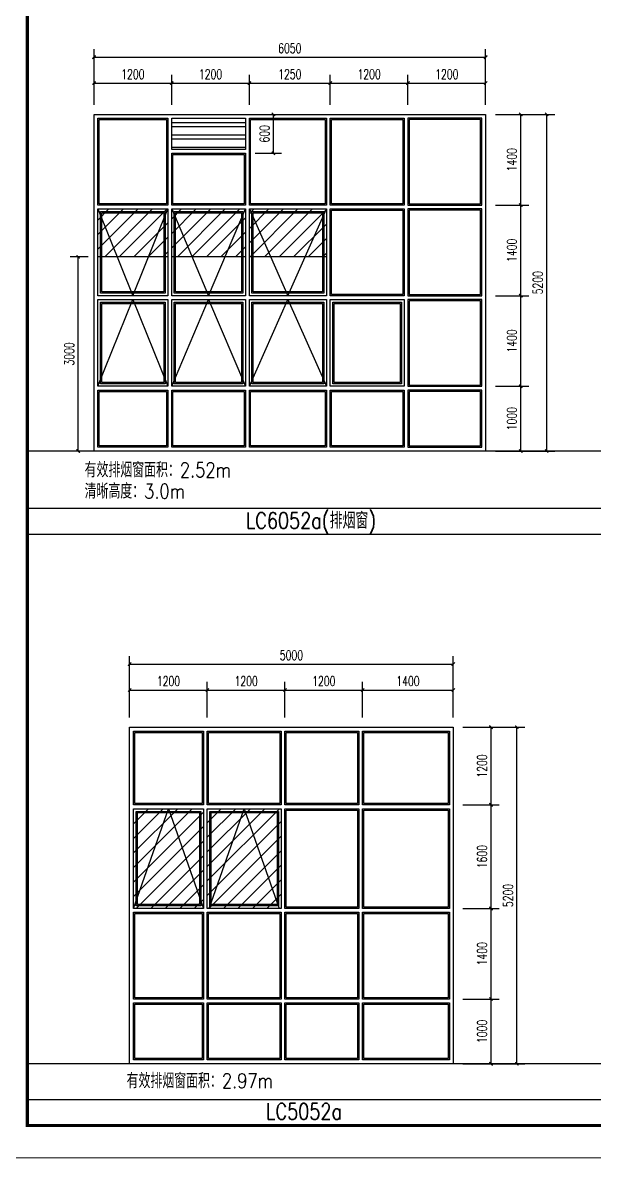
# Model space of a CAD drawing. Extents: x 1738711 to 2346805, y 1189731 to 2516152.
# Drawn here: x 1983111 to 1991942, y 1283464 to 1301004 of the extents above; entities that cross this region are included whole.
import ezdxf
from ezdxf.enums import TextEntityAlignment as Align

# ---------------------------------------------------------------- set-up
doc = ezdxf.new("R2010")
doc.units = 0
doc.header["$LTSCALE"] = 1000
doc.header["$MEASUREMENT"] = 0
doc.linetypes.add('复件 140224通州运河二期售楼部条件图_t3$0$X-ME SHAFT SH$0$X-B2$0$WATER_LINE', pattern=[0])
for name, color, linetype in [('DOTE', 1, 'Continuous'), ('PUB_DIM', 3, 'Continuous'), ('PUB_TEXT', 7, 'Continuous'), ('TK', 4, 'Continuous'), ('WINDOW', 144, 'Continuous'), ('看线', 8, 'Continuous')]:
    doc.layers.add(name, color=color, linetype=linetype)
doc.styles.add('_TCH_DIM_T3', font='SIMPLEX', dxfattribs={"width": 0.705882, "bigfont": 'GBCBIG'})
doc.styles.add('HZ', font='rs', dxfattribs={"bigfont": 'hztxt'})
doc.styles.add('宋体', font='SIMSUN.TTF', dxfattribs={"width": 0.75})
doc.dimstyles.new('_TCH_ARCH&&50', dxfattribs={"dimtxt": 148.75, "dimasz": 50, "dimexe": 125, "dimexo": 150, "dimgap": 63.125, "dimtad": 1, "dimdec": 0, "dimzin": 0, "dimdsep": 46, "dimtxsty": '_TCH_DIM_T3', "dimblk": 'ARCHTICK', "dimcen": 0.09, "dimclrt": 7, "dimazin": 2, "dimtfac": 1, "dimtdec": 0, "dimtix": 1, "dimtmove": 2, "dimatfit": 3, "dimfxl": 50, "dimtolj": 1, "dimtzin": 0, "dimarcsym": 0})
pattern_1 = [(45, (0, 0), (-112.253202, 112.253202), [])]

# ---------------------------------------------------------------- blocks, each defined once
blk = doc.blocks.new('jrtsjhraetgherhrg')
at = {"layer": '看线'}
h = blk.add_hatch(dxfattribs=at)
h.set_pattern_fill('ANSI32', color=256, scale=40, angle=135, style=0)
h.set_pattern_definition([(180, (0, 0), (-1e-14, -190.5), []), (180, (-63.5, 63.5), (-1e-14, -190.5), [])])
h.paths.add_polyline_path([(1973065, 1281912), (1973065, 1281432), (1971925, 1281432), (1971925, 1281912)])
at = {"layer": 'WINDOW', "color": 4, "linetype": '复件 140224通州运河二期售楼部条件图_t3$0$X-ME SHAFT SH$0$X-B2$0$WATER_LINE'}
blk.add_lwpolyline([(1970725, 1281972), (1976775, 1281972), (1976775, 1276772), (1970725, 1276772)], close=True, dxfattribs=at)
at = {"layer": 'WINDOW', "linetype": '复件 140224通州运河二期售楼部条件图_t3$0$X-ME SHAFT SH$0$X-B2$0$WATER_LINE'}
for points in [[(1971865, 1281912), (1971865, 1280572), (1970785, 1280572), (1970785, 1281912), (1971865, 1281912)], [(1973065, 1281912), (1973065, 1281432), (1971925, 1281432), (1971925, 1281912), (1973065, 1281912)], [(1974315, 1281912), (1974315, 1280572), (1973125, 1280572), (1973125, 1281912), (1974315, 1281912)], [(1974375, 1281912), (1975515, 1281912), (1975515, 1280572), (1974375, 1280572), (1974375, 1281912)], [(1975575, 1281912), (1975575, 1280572), (1976715, 1280572), (1976715, 1281912), (1975575, 1281912)], [(1973065, 1281372), (1973065, 1280572), (1971925, 1280572), (1971925, 1281372), (1973065, 1281372)], [(1970785, 1279172), (1970785, 1280512), (1971865, 1280512), (1971865, 1279172), (1970785, 1279172)], [(1971925, 1279172), (1971925, 1280512), (1973065, 1280512), (1973065, 1279172), (1971925, 1279172)], [(1973125, 1279172), (1973125, 1280512), (1974315, 1280512), (1974315, 1279172), (1973125, 1279172)], [(1975515, 1280512), (1975515, 1279172), (1974375, 1279172), (1974375, 1280512), (1975515, 1280512)], [(1976715, 1279172), (1976715, 1280512), (1975575, 1280512), (1975575, 1279172), (1976715, 1279172)], [(1970785, 1277772), (1970785, 1279112), (1971865, 1279112), (1971865, 1277772), (1970785, 1277772)], [(1971925, 1277772), (1971925, 1279112), (1973065, 1279112), (1973065, 1277772), (1971925, 1277772)], [(1973125, 1277772), (1973125, 1279112), (1974315, 1279112), (1974315, 1277772), (1973125, 1277772)], [(1975515, 1279112), (1975515, 1277772), (1974375, 1277772), (1974375, 1279112), (1975515, 1279112)], [(1976715, 1277772), (1976715, 1279112), (1975575, 1279112), (1975575, 1277772), (1976715, 1277772)], [(1971865, 1276832), (1970785, 1276832), (1970785, 1277712), (1971865, 1277712), (1971865, 1276832)], [(1973065, 1276832), (1971925, 1276832), (1971925, 1277712), (1973065, 1277712), (1973065, 1276832)], [(1974315, 1276832), (1973125, 1276832), (1973125, 1277712), (1974315, 1277712), (1974315, 1276832)], [(1975515, 1277712), (1975515, 1276832), (1974375, 1276832), (1974375, 1277712), (1975515, 1277712)], [(1975575, 1276832), (1976715, 1276832), (1976715, 1277712), (1975575, 1277712), (1975575, 1276832)]]:
    blk.add_lwpolyline(points, dxfattribs=at)
for points in [[(1971845, 1281892), (1971845, 1280592), (1970805, 1280592), (1970805, 1281892)], [(1974295, 1281892), (1974295, 1280592), (1973145, 1280592), (1973145, 1281892)], [(1974395, 1281892), (1975495, 1281892), (1975495, 1280592), (1974395, 1280592)], [(1975595, 1281892), (1975595, 1280592), (1976695, 1280592), (1976695, 1281892)], [(1973045, 1281352), (1973045, 1280592), (1971945, 1280592), (1971945, 1281352)], [(1970825, 1279212), (1970825, 1280472), (1971825, 1280472), (1971825, 1279212)], [(1970845, 1279232), (1970845, 1280452), (1971805, 1280452), (1971805, 1279232)], [(1971965, 1279212), (1971965, 1280472), (1973025, 1280472), (1973025, 1279212)], [(1971985, 1279232), (1971985, 1280452), (1973005, 1280452), (1973005, 1279232)], [(1973165, 1279212), (1973165, 1280472), (1974275, 1280472), (1974275, 1279212)], [(1973185, 1279232), (1973185, 1280452), (1974255, 1280452), (1974255, 1279232)], [(1975495, 1280492), (1975495, 1279192), (1974395, 1279192), (1974395, 1280492)], [(1976695, 1279192), (1976695, 1280492), (1975595, 1280492), (1975595, 1279192)], [(1970825, 1277812), (1970825, 1279072), (1971825, 1279072), (1971825, 1277812)], [(1970845, 1277832), (1970845, 1279052), (1971805, 1279052), (1971805, 1277832)], [(1971965, 1277812), (1971965, 1279072), (1973025, 1279072), (1973025, 1277812)], [(1971985, 1277832), (1971985, 1279052), (1973005, 1279052), (1973005, 1277832)], [(1973165, 1277812), (1973165, 1279072), (1974275, 1279072), (1974275, 1277812)], [(1973185, 1277832), (1973185, 1279052), (1974255, 1279052), (1974255, 1277832)], [(1975475, 1279072), (1975475, 1277812), (1974415, 1277812), (1974415, 1279072)], [(1975455, 1279052), (1975455, 1277832), (1974435, 1277832), (1974435, 1279052)], [(1976695, 1277792), (1976695, 1279092), (1975595, 1279092), (1975595, 1277792)], [(1971845, 1276852), (1970805, 1276852), (1970805, 1277692), (1971845, 1277692)], [(1973045, 1276852), (1971945, 1276852), (1971945, 1277692), (1973045, 1277692)], [(1974295, 1276852), (1973145, 1276852), (1973145, 1277692), (1974295, 1277692)], [(1975495, 1277692), (1975495, 1276852), (1974395, 1276852), (1974395, 1277692)], [(1975595, 1276852), (1976695, 1276852), (1976695, 1277692), (1975595, 1277692)]]:
    blk.add_lwpolyline(points, close=True, dxfattribs=at)
at = {"layer": '看线'}
for points in [[(1970785, 1280512), (1971325, 1279172), (1971865, 1280512)], [(1971925, 1280512), (1972495, 1279172), (1973065, 1280512)], [(1973125, 1280512), (1973720, 1279172), (1974315, 1280512)], [(1970785, 1277772), (1971325, 1279112), (1971865, 1277772)], [(1971925, 1277772), (1972495, 1279112), (1973065, 1277772)], [(1973125, 1277772), (1973720, 1279112), (1974315, 1277772)]]:
    blk.add_lwpolyline(points, dxfattribs=at)
blk = doc.blocks.new('jtrhjertahreh')
at = {"layer": 'WINDOW', "color": 4, "linetype": '复件 140224通州运河二期售楼部条件图_t3$0$X-ME SHAFT SH$0$X-B2$0$WATER_LINE'}
blk.add_lwpolyline([(1984763, 1282455), (1989763, 1282455), (1989763, 1277255), (1984763, 1277255)], close=True, dxfattribs=at)
at = {"layer": 'WINDOW', "linetype": '复件 140224通州运河二期售楼部条件图_t3$0$X-ME SHAFT SH$0$X-B2$0$WATER_LINE'}
for points in [[(1985903, 1282395), (1985903, 1281255), (1984823, 1281255), (1984823, 1282395), (1985903, 1282395)], [(1987103, 1282395), (1987103, 1281255), (1985963, 1281255), (1985963, 1282395), (1987103, 1282395)], [(1988303, 1282395), (1988303, 1281255), (1987163, 1281255), (1987163, 1282395), (1988303, 1282395)], [(1988363, 1282395), (1989703, 1282395), (1989703, 1281255), (1988363, 1281255), (1988363, 1282395)], [(1984823, 1279655), (1984823, 1281195), (1985903, 1281195), (1985903, 1279655), (1984823, 1279655)], [(1985963, 1279655), (1985963, 1281195), (1987103, 1281195), (1987103, 1279655), (1985963, 1279655)], [(1987163, 1279655), (1987163, 1281195), (1988303, 1281195), (1988303, 1279655), (1987163, 1279655)], [(1989703, 1281195), (1989703, 1279655), (1988363, 1279655), (1988363, 1281195), (1989703, 1281195)], [(1984823, 1278255), (1984823, 1279595), (1985903, 1279595), (1985903, 1278255), (1984823, 1278255)], [(1985963, 1278255), (1985963, 1279595), (1987103, 1279595), (1987103, 1278255), (1985963, 1278255)], [(1987163, 1278255), (1987163, 1279595), (1988303, 1279595), (1988303, 1278255), (1987163, 1278255)], [(1989703, 1279595), (1989703, 1278255), (1988363, 1278255), (1988363, 1279595), (1989703, 1279595)], [(1985903, 1277315), (1984823, 1277315), (1984823, 1278195), (1985903, 1278195), (1985903, 1277315)], [(1987103, 1277315), (1985963, 1277315), (1985963, 1278195), (1987103, 1278195), (1987103, 1277315)], [(1988303, 1277315), (1987163, 1277315), (1987163, 1278195), (1988303, 1278195), (1988303, 1277315)], [(1989703, 1278195), (1989703, 1277315), (1988363, 1277315), (1988363, 1278195), (1989703, 1278195)]]:
    blk.add_lwpolyline(points, dxfattribs=at)
for points in [[(1985883, 1282375), (1985883, 1281275), (1984843, 1281275), (1984843, 1282375)], [(1987083, 1282375), (1987083, 1281275), (1985983, 1281275), (1985983, 1282375)], [(1988283, 1282375), (1988283, 1281275), (1987183, 1281275), (1987183, 1282375)], [(1988383, 1282375), (1989683, 1282375), (1989683, 1281275), (1988383, 1281275)], [(1984863, 1279695), (1984863, 1281155), (1985863, 1281155), (1985863, 1279695)], [(1986003, 1279695), (1986003, 1281155), (1987063, 1281155), (1987063, 1279695)], [(1987183, 1279675), (1987183, 1281175), (1988283, 1281175), (1988283, 1279675)], [(1989683, 1281175), (1989683, 1279675), (1988383, 1279675), (1988383, 1281175)], [(1984883, 1279715), (1984883, 1281135), (1985843, 1281135), (1985843, 1279715)], [(1986023, 1279715), (1986023, 1281135), (1987043, 1281135), (1987043, 1279715)], [(1984843, 1278275), (1984843, 1279575), (1985883, 1279575), (1985883, 1278275)], [(1985983, 1278275), (1985983, 1279575), (1987083, 1279575), (1987083, 1278275)], [(1987183, 1278275), (1987183, 1279575), (1988283, 1279575), (1988283, 1278275)], [(1989683, 1279575), (1989683, 1278275), (1988383, 1278275), (1988383, 1279575)], [(1985883, 1277335), (1984843, 1277335), (1984843, 1278175), (1985883, 1278175)], [(1987083, 1277335), (1985983, 1277335), (1985983, 1278175), (1987083, 1278175)], [(1988283, 1277335), (1987183, 1277335), (1987183, 1278175), (1988283, 1278175)], [(1989683, 1278175), (1989683, 1277335), (1988383, 1277335), (1988383, 1278175)]]:
    blk.add_lwpolyline(points, close=True, dxfattribs=at)
at = {"layer": '看线'}
for points in [[(1984823, 1279655), (1985363, 1281195), (1985903, 1279655)], [(1985993, 1279655), (1986533, 1281195), (1987073, 1279655)]]:
    blk.add_lwpolyline(points, dxfattribs=at)
blk = doc.blocks.new('hjashrtahreahe')
at = {"layer": 'TK', "color": 7, "const_width": 25}
blk.add_lwpolyline([(0, 59400), (84100, 59400), (84100, 0), (0, 0)], close=True, dxfattribs=at)
at = {"layer": 'TK', "color": 3, "const_width": 100}
blk.add_lwpolyline([(2500, 1000), (2500, 58400), (83100, 58400), (83100, 1000)], close=True, dxfattribs=at)
at = {"layer": 'TK', "style": '宋体', "width": 0.75}
for tag, height, p in [('项目负责人', 350, (6003, 57089)), ('专业负责人', 350, (6003, 56224)), ('设计人', 350, (6003, 55419)), ('版号1', 250, (77304, 22193)), ('时间1', 250, (82405, 22193)), ('版号2', 250, (77304, 21593)), ('时间2', 250, (82405, 21593)), ('版号3', 250, (77304, 20993)), ('时间3', 250, (82405, 20993)), ('建筑会签', 0.0001, (78978, 2403)), ('电气会签', 0.0001, (82128, 2403)), ('结构会签', 0.0001, (78978, 1803)), ('暖通会签', 0.0001, (82128, 1803)), ('给排水会签', 0.0001, (78978, 1250)), ('智能化会签', 0.0001, (82128, 1250))]:
    blk.add_attdef(tag, text='', height=height, dxfattribs=at).set_placement(p, align=Align.CENTER)
for tag, p in [('合作设计单位', (80816, 48986)), ('版号说明1', (79854, 22318)), ('版号说明2', (79854, 21718)), ('版号说明3', (79854, 21118)), ('浙江绿储科技有限公司', (80545, 16036)), ('百兆瓦级集中式熔盐储能关键', (80545, 14953)), ('设备研发及制造基地项目', (80545, 14603)), ('1#研发楼', (80545, 13636)), ('图名', (80545, 12436)), ('工程编号', (78978, 11461)), ('子项编号', (82128, 11461)), ('建筑', (78978, 10711)), ('图号', (82128, 10711)), ('施工图', (78978, 9961)), ('2023.03', (82128, 9961)), ('审定', (79353, 8461)), ('审核', (79353, 7711)), ('工程负责', (79353, 6961)), ('专业负责', (79353, 6211)), ('设计', (79353, 5461)), ('制图', (79353, 4711)), ('校对', (79353, 3961))]:
    blk.add_attdef(tag, text='', height=250, dxfattribs=at).set_placement(p, align=Align.MIDDLE_CENTER)
blk = doc.blocks.new('_ArchTick')
at = {"color": 0, "linetype": 'ByBlock', "const_width": 0.4}
blk.add_lwpolyline([(-0.5, -0.5), (0.5, 0.5)], dxfattribs=at)
blk = doc.blocks.new('*D240')
at = {"layer": 'Defpoints', "color": 0, "transparency": 16777216}
for p in [(1983968, 1297388), (1984273, 1297388), (1984273, 1294388)]:
    blk.add_point(p, dxfattribs=at)
at = {"layer": 'PUB_DIM', "color": 0, "lineweight": -2, "transparency": 16777216}
for p, q in [((1984123, 1297388), (1983843, 1297388)), ((1983968, 1294388), (1983968, 1297388)), ((1984123, 1294388), (1983843, 1294388))]:
    blk.add_line(p, q, dxfattribs=at)
at = {"layer": 'PUB_DIM', "color": 0, "lineweight": -2, "transparency": 16777216, "xscale": 50, "yscale": 50, "zscale": 50}
for p, rotation in [((1983968, 1297388), 90), ((1983968, 1294388), 270)]:
    blk.add_blockref('_ArchTick', p, dxfattribs=dict(at, rotation=rotation))
at = {"layer": 'PUB_DIM', "color": 7, "transparency": 16777216, "insert": (1983830, 1295888), "char_height": 148.8, "attachment_point": 5, "rotation": 90, "style": '_TCH_DIM_T3'}
blk.add_mtext('\\A1;3000', dxfattribs=at)
blk = doc.blocks.new('*D577')
at = {"layer": 'Defpoints', "color": 0, "transparency": 16777216}
for p in [(1986553, 1299588), (1986984, 1299588), (1986553, 1298988)]:
    blk.add_point(p, dxfattribs=at)
at = {"layer": 'PUB_DIM', "color": 0, "lineweight": -2, "transparency": 16777216}
for p, q in [((1986703, 1299588), (1987109, 1299588)), ((1986984, 1298988), (1986984, 1299588)), ((1986703, 1298988), (1987109, 1298988))]:
    blk.add_line(p, q, dxfattribs=at)
at = {"layer": 'PUB_DIM', "color": 0, "lineweight": -2, "transparency": 16777216, "xscale": 50, "yscale": 50, "zscale": 50}
for p, rotation in [((1986984, 1299588), 90), ((1986984, 1298988), 270)]:
    blk.add_blockref('_ArchTick', p, dxfattribs=dict(at, rotation=rotation))
at = {"layer": 'PUB_DIM', "color": 7, "transparency": 16777216, "insert": (1986847, 1299288), "char_height": 148.8, "attachment_point": 5, "rotation": 90, "style": '_TCH_DIM_T3'}
blk.add_mtext('\\A1;600', dxfattribs=at)
blk = doc.blocks.new('*D680')
at = {"layer": 'Defpoints', "color": 0, "transparency": 16777216}
for p in [(1989763, 1291097), (1984763, 1290523), (1989763, 1290523)]:
    blk.add_point(p, dxfattribs=at)
at = {"layer": 'PUB_DIM', "color": 0, "lineweight": -2, "transparency": 16777216}
for p, q in [((1984763, 1290673), (1984763, 1291222)), ((1989763, 1290673), (1989763, 1291222)), ((1984763, 1291097), (1989763, 1291097))]:
    blk.add_line(p, q, dxfattribs=at)
at = {"layer": 'PUB_DIM', "color": 0, "lineweight": -2, "transparency": 16777216, "xscale": 50, "yscale": 50, "zscale": 50, "rotation": 180}
blk.add_blockref('_ArchTick', (1984763, 1291097), dxfattribs=at)
at = {"layer": 'PUB_DIM', "color": 0, "lineweight": -2, "transparency": 16777216, "xscale": 50, "yscale": 50, "zscale": 50}
blk.add_blockref('_ArchTick', (1989763, 1291097), dxfattribs=at)
at = {"layer": 'PUB_DIM', "color": 7, "transparency": 16777216, "insert": (1987263, 1291234), "char_height": 148.8, "attachment_point": 5, "style": '_TCH_DIM_T3'}
blk.add_mtext('\\A1;5000', dxfattribs=at)
blk = doc.blocks.new('*D681')
at = {"layer": 'Defpoints', "color": 0, "transparency": 16777216}
for p in [(1985963, 1290697), (1984763, 1290123), (1985963, 1290123)]:
    blk.add_point(p, dxfattribs=at)
at = {"layer": 'PUB_DIM', "color": 0, "lineweight": -2, "transparency": 16777216}
for p, q in [((1984763, 1290273), (1984763, 1290822)), ((1985963, 1290273), (1985963, 1290822)), ((1984763, 1290697), (1985963, 1290697))]:
    blk.add_line(p, q, dxfattribs=at)
at = {"layer": 'PUB_DIM', "color": 0, "lineweight": -2, "transparency": 16777216, "xscale": 50, "yscale": 50, "zscale": 50, "rotation": 180}
blk.add_blockref('_ArchTick', (1984763, 1290697), dxfattribs=at)
at = {"layer": 'PUB_DIM', "color": 0, "lineweight": -2, "transparency": 16777216, "xscale": 50, "yscale": 50, "zscale": 50}
blk.add_blockref('_ArchTick', (1985963, 1290697), dxfattribs=at)
at = {"layer": 'PUB_DIM', "color": 7, "transparency": 16777216, "insert": (1985363, 1290834), "char_height": 148.8, "attachment_point": 5, "style": '_TCH_DIM_T3'}
blk.add_mtext('\\A1;1200', dxfattribs=at)
blk = doc.blocks.new('*D682')
at = {"layer": 'Defpoints', "color": 0, "transparency": 16777216}
for p in [(1987163, 1290697), (1985963, 1290123), (1987163, 1290123)]:
    blk.add_point(p, dxfattribs=at)
at = {"layer": 'PUB_DIM', "color": 0, "lineweight": -2, "transparency": 16777216}
for p, q in [((1985963, 1290273), (1985963, 1290822)), ((1987163, 1290273), (1987163, 1290822)), ((1985963, 1290697), (1987163, 1290697))]:
    blk.add_line(p, q, dxfattribs=at)
at = {"layer": 'PUB_DIM', "color": 0, "lineweight": -2, "transparency": 16777216, "xscale": 50, "yscale": 50, "zscale": 50, "rotation": 180}
blk.add_blockref('_ArchTick', (1985963, 1290697), dxfattribs=at)
at = {"layer": 'PUB_DIM', "color": 0, "lineweight": -2, "transparency": 16777216, "xscale": 50, "yscale": 50, "zscale": 50}
blk.add_blockref('_ArchTick', (1987163, 1290697), dxfattribs=at)
at = {"layer": 'PUB_DIM', "color": 7, "transparency": 16777216, "insert": (1986563, 1290834), "char_height": 148.8, "attachment_point": 5, "style": '_TCH_DIM_T3'}
blk.add_mtext('\\A1;1200', dxfattribs=at)
blk = doc.blocks.new('*D683')
at = {"layer": 'Defpoints', "color": 0, "transparency": 16777216}
for p in [(1988363, 1290697), (1987163, 1290123), (1988363, 1290123)]:
    blk.add_point(p, dxfattribs=at)
at = {"layer": 'PUB_DIM', "color": 0, "lineweight": -2, "transparency": 16777216}
for p, q in [((1987163, 1290273), (1987163, 1290822)), ((1988363, 1290273), (1988363, 1290822)), ((1987163, 1290697), (1988363, 1290697))]:
    blk.add_line(p, q, dxfattribs=at)
at = {"layer": 'PUB_DIM', "color": 0, "lineweight": -2, "transparency": 16777216, "xscale": 50, "yscale": 50, "zscale": 50, "rotation": 180}
blk.add_blockref('_ArchTick', (1987163, 1290697), dxfattribs=at)
at = {"layer": 'PUB_DIM', "color": 0, "lineweight": -2, "transparency": 16777216, "xscale": 50, "yscale": 50, "zscale": 50}
blk.add_blockref('_ArchTick', (1988363, 1290697), dxfattribs=at)
at = {"layer": 'PUB_DIM', "color": 7, "transparency": 16777216, "insert": (1987763, 1290834), "char_height": 148.8, "attachment_point": 5, "style": '_TCH_DIM_T3'}
blk.add_mtext('\\A1;1200', dxfattribs=at)
blk = doc.blocks.new('*D684')
at = {"layer": 'Defpoints', "color": 0, "transparency": 16777216}
for p in [(1989763, 1290697), (1988363, 1290123), (1989763, 1290123)]:
    blk.add_point(p, dxfattribs=at)
at = {"layer": 'PUB_DIM', "color": 0, "lineweight": -2, "transparency": 16777216}
for p, q in [((1988363, 1290273), (1988363, 1290822)), ((1989763, 1290273), (1989763, 1290822)), ((1988363, 1290697), (1989763, 1290697))]:
    blk.add_line(p, q, dxfattribs=at)
at = {"layer": 'PUB_DIM', "color": 0, "lineweight": -2, "transparency": 16777216, "xscale": 50, "yscale": 50, "zscale": 50, "rotation": 180}
blk.add_blockref('_ArchTick', (1988363, 1290697), dxfattribs=at)
at = {"layer": 'PUB_DIM', "color": 0, "lineweight": -2, "transparency": 16777216, "xscale": 50, "yscale": 50, "zscale": 50}
blk.add_blockref('_ArchTick', (1989763, 1290697), dxfattribs=at)
at = {"layer": 'PUB_DIM', "color": 7, "transparency": 16777216, "insert": (1989063, 1290834), "char_height": 148.8, "attachment_point": 5, "style": '_TCH_DIM_T3'}
blk.add_mtext('\\A1;1400', dxfattribs=at)
blk = doc.blocks.new('*D685')
at = {"layer": 'Defpoints', "color": 0, "transparency": 16777216}
for p in [(1990163, 1290123), (1990746, 1290123), (1990163, 1284923)]:
    blk.add_point(p, dxfattribs=at)
at = {"layer": 'PUB_DIM', "color": 0, "lineweight": -2, "transparency": 16777216}
for p, q in [((1990313, 1290123), (1990871, 1290123)), ((1990746, 1284923), (1990746, 1290123)), ((1990313, 1284923), (1990871, 1284923))]:
    blk.add_line(p, q, dxfattribs=at)
at = {"layer": 'PUB_DIM', "color": 0, "lineweight": -2, "transparency": 16777216, "xscale": 50, "yscale": 50, "zscale": 50}
for p, rotation in [((1990746, 1290123), 90), ((1990746, 1284923), 270)]:
    blk.add_blockref('_ArchTick', p, dxfattribs=dict(at, rotation=rotation))
at = {"layer": 'PUB_DIM', "color": 7, "transparency": 16777216, "insert": (1990609, 1287523), "char_height": 148.8, "attachment_point": 5, "rotation": 90, "style": '_TCH_DIM_T3'}
blk.add_mtext('\\A1;5200', dxfattribs=at)
blk = doc.blocks.new('*D686')
at = {"layer": 'Defpoints', "color": 0, "transparency": 16777216}
for p in [(1989763, 1285923), (1990346, 1285923), (1989763, 1284923)]:
    blk.add_point(p, dxfattribs=at)
at = {"layer": 'PUB_DIM', "color": 0, "lineweight": -2, "transparency": 16777216}
for p, q in [((1989913, 1285923), (1990471, 1285923)), ((1990346, 1284923), (1990346, 1285923)), ((1989913, 1284923), (1990471, 1284923))]:
    blk.add_line(p, q, dxfattribs=at)
at = {"layer": 'PUB_DIM', "color": 0, "lineweight": -2, "transparency": 16777216, "xscale": 50, "yscale": 50, "zscale": 50}
for p, rotation in [((1990346, 1285923), 90), ((1990346, 1284923), 270)]:
    blk.add_blockref('_ArchTick', p, dxfattribs=dict(at, rotation=rotation))
at = {"layer": 'PUB_DIM', "color": 7, "transparency": 16777216, "insert": (1990209, 1285423), "char_height": 148.8, "attachment_point": 5, "rotation": 90, "style": '_TCH_DIM_T3'}
blk.add_mtext('\\A1;1000', dxfattribs=at)
blk = doc.blocks.new('*D687')
at = {"layer": 'Defpoints', "color": 0, "transparency": 16777216}
for p in [(1989763, 1287323), (1990346, 1287323), (1989763, 1285923)]:
    blk.add_point(p, dxfattribs=at)
at = {"layer": 'PUB_DIM', "color": 0, "lineweight": -2, "transparency": 16777216}
for p, q in [((1989913, 1287323), (1990471, 1287323)), ((1990346, 1285923), (1990346, 1287323)), ((1989913, 1285923), (1990471, 1285923))]:
    blk.add_line(p, q, dxfattribs=at)
at = {"layer": 'PUB_DIM', "color": 0, "lineweight": -2, "transparency": 16777216, "xscale": 50, "yscale": 50, "zscale": 50}
for p, rotation in [((1990346, 1287323), 90), ((1990346, 1285923), 270)]:
    blk.add_blockref('_ArchTick', p, dxfattribs=dict(at, rotation=rotation))
at = {"layer": 'PUB_DIM', "color": 7, "transparency": 16777216, "insert": (1990209, 1286623), "char_height": 148.8, "attachment_point": 5, "rotation": 90, "style": '_TCH_DIM_T3'}
blk.add_mtext('\\A1;1400', dxfattribs=at)
blk = doc.blocks.new('*D688')
at = {"layer": 'Defpoints', "color": 0, "transparency": 16777216}
for p in [(1989763, 1288923), (1990346, 1288923), (1989763, 1287323)]:
    blk.add_point(p, dxfattribs=at)
at = {"layer": 'PUB_DIM', "color": 0, "lineweight": -2, "transparency": 16777216}
for p, q in [((1989913, 1288923), (1990471, 1288923)), ((1990346, 1287323), (1990346, 1288923)), ((1989913, 1287323), (1990471, 1287323))]:
    blk.add_line(p, q, dxfattribs=at)
at = {"layer": 'PUB_DIM', "color": 0, "lineweight": -2, "transparency": 16777216, "xscale": 50, "yscale": 50, "zscale": 50}
for p, rotation in [((1990346, 1288923), 90), ((1990346, 1287323), 270)]:
    blk.add_blockref('_ArchTick', p, dxfattribs=dict(at, rotation=rotation))
at = {"layer": 'PUB_DIM', "color": 7, "transparency": 16777216, "insert": (1990209, 1288123), "char_height": 148.8, "attachment_point": 5, "rotation": 90, "style": '_TCH_DIM_T3'}
blk.add_mtext('\\A1;1600', dxfattribs=at)
blk = doc.blocks.new('*D689')
at = {"layer": 'Defpoints', "color": 0, "transparency": 16777216}
for p in [(1989763, 1290123), (1990346, 1290123), (1989763, 1288923)]:
    blk.add_point(p, dxfattribs=at)
at = {"layer": 'PUB_DIM', "color": 0, "lineweight": -2, "transparency": 16777216}
for p, q in [((1989913, 1290123), (1990471, 1290123)), ((1990346, 1288923), (1990346, 1290123)), ((1989913, 1288923), (1990471, 1288923))]:
    blk.add_line(p, q, dxfattribs=at)
at = {"layer": 'PUB_DIM', "color": 0, "lineweight": -2, "transparency": 16777216, "xscale": 50, "yscale": 50, "zscale": 50}
for p, rotation in [((1990346, 1290123), 90), ((1990346, 1288923), 270)]:
    blk.add_blockref('_ArchTick', p, dxfattribs=dict(at, rotation=rotation))
at = {"layer": 'PUB_DIM', "color": 7, "transparency": 16777216, "insert": (1990209, 1289523), "char_height": 148.8, "attachment_point": 5, "rotation": 90, "style": '_TCH_DIM_T3'}
blk.add_mtext('\\A1;1200', dxfattribs=at)
blk = doc.blocks.new('*D931')
at = {"layer": 'Defpoints', "color": 0, "transparency": 16777216}
for p in [(1990263, 1300472), (1984213, 1299988), (1990263, 1299988)]:
    blk.add_point(p, dxfattribs=at)
at = {"layer": 'PUB_DIM', "color": 0, "lineweight": -2, "transparency": 16777216}
for p, q in [((1984213, 1300138), (1984213, 1300597)), ((1984213, 1300472), (1990263, 1300472)), ((1990263, 1300138), (1990263, 1300597))]:
    blk.add_line(p, q, dxfattribs=at)
at = {"layer": 'PUB_DIM', "color": 0, "lineweight": -2, "transparency": 16777216, "xscale": 50, "yscale": 50, "zscale": 50, "rotation": 180}
blk.add_blockref('_ArchTick', (1984213, 1300472), dxfattribs=at)
at = {"layer": 'PUB_DIM', "color": 0, "lineweight": -2, "transparency": 16777216, "xscale": 50, "yscale": 50, "zscale": 50}
blk.add_blockref('_ArchTick', (1990263, 1300472), dxfattribs=at)
at = {"layer": 'PUB_DIM', "color": 7, "transparency": 16777216, "insert": (1987238, 1300609), "char_height": 148.8, "attachment_point": 5, "style": '_TCH_DIM_T3'}
blk.add_mtext('\\A1;6050', dxfattribs=at)
blk = doc.blocks.new('*D932')
at = {"layer": 'Defpoints', "color": 0, "transparency": 16777216}
for p in [(1985413, 1300072), (1984213, 1299588), (1985413, 1299588)]:
    blk.add_point(p, dxfattribs=at)
at = {"layer": 'PUB_DIM', "color": 0, "lineweight": -2, "transparency": 16777216}
for p, q in [((1984213, 1299738), (1984213, 1300197)), ((1985413, 1299738), (1985413, 1300197)), ((1984213, 1300072), (1985413, 1300072))]:
    blk.add_line(p, q, dxfattribs=at)
at = {"layer": 'PUB_DIM', "color": 0, "lineweight": -2, "transparency": 16777216, "xscale": 50, "yscale": 50, "zscale": 50, "rotation": 180}
blk.add_blockref('_ArchTick', (1984213, 1300072), dxfattribs=at)
at = {"layer": 'PUB_DIM', "color": 0, "lineweight": -2, "transparency": 16777216, "xscale": 50, "yscale": 50, "zscale": 50}
blk.add_blockref('_ArchTick', (1985413, 1300072), dxfattribs=at)
at = {"layer": 'PUB_DIM', "color": 7, "transparency": 16777216, "insert": (1984813, 1300209), "char_height": 148.8, "attachment_point": 5, "style": '_TCH_DIM_T3'}
blk.add_mtext('\\A1;1200', dxfattribs=at)
blk = doc.blocks.new('*D933')
at = {"layer": 'Defpoints', "color": 0, "transparency": 16777216}
for p in [(1986613, 1300072), (1985413, 1299588), (1986613, 1299588)]:
    blk.add_point(p, dxfattribs=at)
at = {"layer": 'PUB_DIM', "color": 0, "lineweight": -2, "transparency": 16777216}
for p, q in [((1985413, 1299738), (1985413, 1300197)), ((1986613, 1299738), (1986613, 1300197)), ((1985413, 1300072), (1986613, 1300072))]:
    blk.add_line(p, q, dxfattribs=at)
at = {"layer": 'PUB_DIM', "color": 0, "lineweight": -2, "transparency": 16777216, "xscale": 50, "yscale": 50, "zscale": 50, "rotation": 180}
blk.add_blockref('_ArchTick', (1985413, 1300072), dxfattribs=at)
at = {"layer": 'PUB_DIM', "color": 0, "lineweight": -2, "transparency": 16777216, "xscale": 50, "yscale": 50, "zscale": 50}
blk.add_blockref('_ArchTick', (1986613, 1300072), dxfattribs=at)
at = {"layer": 'PUB_DIM', "color": 7, "transparency": 16777216, "insert": (1986013, 1300209), "char_height": 148.8, "attachment_point": 5, "style": '_TCH_DIM_T3'}
blk.add_mtext('\\A1;1200', dxfattribs=at)
blk = doc.blocks.new('*D934')
at = {"layer": 'Defpoints', "color": 0, "transparency": 16777216}
for p in [(1987863, 1300072), (1986613, 1299588), (1987863, 1299588)]:
    blk.add_point(p, dxfattribs=at)
at = {"layer": 'PUB_DIM', "color": 0, "lineweight": -2, "transparency": 16777216}
for p, q in [((1986613, 1299738), (1986613, 1300197)), ((1987863, 1299738), (1987863, 1300197)), ((1986613, 1300072), (1987863, 1300072))]:
    blk.add_line(p, q, dxfattribs=at)
at = {"layer": 'PUB_DIM', "color": 0, "lineweight": -2, "transparency": 16777216, "xscale": 50, "yscale": 50, "zscale": 50, "rotation": 180}
blk.add_blockref('_ArchTick', (1986613, 1300072), dxfattribs=at)
at = {"layer": 'PUB_DIM', "color": 0, "lineweight": -2, "transparency": 16777216, "xscale": 50, "yscale": 50, "zscale": 50}
blk.add_blockref('_ArchTick', (1987863, 1300072), dxfattribs=at)
at = {"layer": 'PUB_DIM', "color": 7, "transparency": 16777216, "insert": (1987238, 1300209), "char_height": 148.8, "attachment_point": 5, "style": '_TCH_DIM_T3'}
blk.add_mtext('\\A1;1250', dxfattribs=at)
blk = doc.blocks.new('*D935')
at = {"layer": 'Defpoints', "color": 0, "transparency": 16777216}
for p in [(1989063, 1300072), (1987863, 1299588), (1989063, 1299588)]:
    blk.add_point(p, dxfattribs=at)
at = {"layer": 'PUB_DIM', "color": 0, "lineweight": -2, "transparency": 16777216}
for p, q in [((1987863, 1299738), (1987863, 1300197)), ((1989063, 1299738), (1989063, 1300197)), ((1987863, 1300072), (1989063, 1300072))]:
    blk.add_line(p, q, dxfattribs=at)
at = {"layer": 'PUB_DIM', "color": 0, "lineweight": -2, "transparency": 16777216, "xscale": 50, "yscale": 50, "zscale": 50, "rotation": 180}
blk.add_blockref('_ArchTick', (1987863, 1300072), dxfattribs=at)
at = {"layer": 'PUB_DIM', "color": 0, "lineweight": -2, "transparency": 16777216, "xscale": 50, "yscale": 50, "zscale": 50}
blk.add_blockref('_ArchTick', (1989063, 1300072), dxfattribs=at)
at = {"layer": 'PUB_DIM', "color": 7, "transparency": 16777216, "insert": (1988463, 1300209), "char_height": 148.8, "attachment_point": 5, "style": '_TCH_DIM_T3'}
blk.add_mtext('\\A1;1200', dxfattribs=at)
blk = doc.blocks.new('*D936')
at = {"layer": 'Defpoints', "color": 0, "transparency": 16777216}
for p in [(1990263, 1300072), (1989063, 1299588), (1990263, 1299588)]:
    blk.add_point(p, dxfattribs=at)
at = {"layer": 'PUB_DIM', "color": 0, "lineweight": -2, "transparency": 16777216}
for p, q in [((1989063, 1299738), (1989063, 1300197)), ((1990263, 1299738), (1990263, 1300197)), ((1989063, 1300072), (1990263, 1300072))]:
    blk.add_line(p, q, dxfattribs=at)
at = {"layer": 'PUB_DIM', "color": 0, "lineweight": -2, "transparency": 16777216, "xscale": 50, "yscale": 50, "zscale": 50, "rotation": 180}
blk.add_blockref('_ArchTick', (1989063, 1300072), dxfattribs=at)
at = {"layer": 'PUB_DIM', "color": 0, "lineweight": -2, "transparency": 16777216, "xscale": 50, "yscale": 50, "zscale": 50}
blk.add_blockref('_ArchTick', (1990263, 1300072), dxfattribs=at)
at = {"layer": 'PUB_DIM', "color": 7, "transparency": 16777216, "insert": (1989663, 1300209), "char_height": 148.8, "attachment_point": 5, "style": '_TCH_DIM_T3'}
blk.add_mtext('\\A1;1200', dxfattribs=at)
blk = doc.blocks.new('*D937')
at = {"layer": 'Defpoints', "color": 0, "transparency": 16777216}
for p in [(1990663, 1299588), (1991206, 1299588), (1990663, 1294388)]:
    blk.add_point(p, dxfattribs=at)
at = {"layer": 'PUB_DIM', "color": 0, "lineweight": -2, "transparency": 16777216}
for p, q in [((1990813, 1299588), (1991331, 1299588)), ((1991206, 1294388), (1991206, 1299588)), ((1990813, 1294388), (1991331, 1294388))]:
    blk.add_line(p, q, dxfattribs=at)
at = {"layer": 'PUB_DIM', "color": 0, "lineweight": -2, "transparency": 16777216, "xscale": 50, "yscale": 50, "zscale": 50}
for p, rotation in [((1991206, 1299588), 90), ((1991206, 1294388), 270)]:
    blk.add_blockref('_ArchTick', p, dxfattribs=dict(at, rotation=rotation))
at = {"layer": 'PUB_DIM', "color": 7, "transparency": 16777216, "insert": (1991068, 1296988), "char_height": 148.8, "attachment_point": 5, "rotation": 90, "style": '_TCH_DIM_T3'}
blk.add_mtext('\\A1;5200', dxfattribs=at)
blk = doc.blocks.new('*D938')
at = {"layer": 'Defpoints', "color": 0, "transparency": 16777216}
for p in [(1990263, 1295388), (1990806, 1295388), (1990263, 1294388)]:
    blk.add_point(p, dxfattribs=at)
at = {"layer": 'PUB_DIM', "color": 0, "lineweight": -2, "transparency": 16777216}
for p, q in [((1990413, 1295388), (1990931, 1295388)), ((1990806, 1294388), (1990806, 1295388)), ((1990413, 1294388), (1990931, 1294388))]:
    blk.add_line(p, q, dxfattribs=at)
at = {"layer": 'PUB_DIM', "color": 0, "lineweight": -2, "transparency": 16777216, "xscale": 50, "yscale": 50, "zscale": 50}
for p, rotation in [((1990806, 1295388), 90), ((1990806, 1294388), 270)]:
    blk.add_blockref('_ArchTick', p, dxfattribs=dict(at, rotation=rotation))
at = {"layer": 'PUB_DIM', "color": 7, "transparency": 16777216, "insert": (1990668, 1294888), "char_height": 148.8, "attachment_point": 5, "rotation": 90, "style": '_TCH_DIM_T3'}
blk.add_mtext('\\A1;1000', dxfattribs=at)
blk = doc.blocks.new('*D939')
at = {"layer": 'Defpoints', "color": 0, "transparency": 16777216}
for p in [(1990263, 1296788), (1990806, 1296788), (1990263, 1295388)]:
    blk.add_point(p, dxfattribs=at)
at = {"layer": 'PUB_DIM', "color": 0, "lineweight": -2, "transparency": 16777216}
for p, q in [((1990413, 1296788), (1990931, 1296788)), ((1990806, 1295388), (1990806, 1296788)), ((1990413, 1295388), (1990931, 1295388))]:
    blk.add_line(p, q, dxfattribs=at)
at = {"layer": 'PUB_DIM', "color": 0, "lineweight": -2, "transparency": 16777216, "xscale": 50, "yscale": 50, "zscale": 50}
for p, rotation in [((1990806, 1296788), 90), ((1990806, 1295388), 270)]:
    blk.add_blockref('_ArchTick', p, dxfattribs=dict(at, rotation=rotation))
at = {"layer": 'PUB_DIM', "color": 7, "transparency": 16777216, "insert": (1990668, 1296088), "char_height": 148.8, "attachment_point": 5, "rotation": 90, "style": '_TCH_DIM_T3'}
blk.add_mtext('\\A1;1400', dxfattribs=at)
blk = doc.blocks.new('*D940')
at = {"layer": 'Defpoints', "color": 0, "transparency": 16777216}
for p in [(1990263, 1298188), (1990806, 1298188), (1990263, 1296788)]:
    blk.add_point(p, dxfattribs=at)
at = {"layer": 'PUB_DIM', "color": 0, "lineweight": -2, "transparency": 16777216}
for p, q in [((1990413, 1298188), (1990931, 1298188)), ((1990806, 1296788), (1990806, 1298188)), ((1990413, 1296788), (1990931, 1296788))]:
    blk.add_line(p, q, dxfattribs=at)
at = {"layer": 'PUB_DIM', "color": 0, "lineweight": -2, "transparency": 16777216, "xscale": 50, "yscale": 50, "zscale": 50}
for p, rotation in [((1990806, 1298188), 90), ((1990806, 1296788), 270)]:
    blk.add_blockref('_ArchTick', p, dxfattribs=dict(at, rotation=rotation))
at = {"layer": 'PUB_DIM', "color": 7, "transparency": 16777216, "insert": (1990668, 1297488), "char_height": 148.8, "attachment_point": 5, "rotation": 90, "style": '_TCH_DIM_T3'}
blk.add_mtext('\\A1;1400', dxfattribs=at)
blk = doc.blocks.new('*D941')
at = {"layer": 'Defpoints', "color": 0, "transparency": 16777216}
for p in [(1990263, 1299588), (1990806, 1299588), (1990263, 1298188)]:
    blk.add_point(p, dxfattribs=at)
at = {"layer": 'PUB_DIM', "color": 0, "lineweight": -2, "transparency": 16777216}
for p, q in [((1990413, 1299588), (1990931, 1299588)), ((1990806, 1298188), (1990806, 1299588)), ((1990413, 1298188), (1990931, 1298188))]:
    blk.add_line(p, q, dxfattribs=at)
at = {"layer": 'PUB_DIM', "color": 0, "lineweight": -2, "transparency": 16777216, "xscale": 50, "yscale": 50, "zscale": 50}
for p, rotation in [((1990806, 1299588), 90), ((1990806, 1298188), 270)]:
    blk.add_blockref('_ArchTick', p, dxfattribs=dict(at, rotation=rotation))
at = {"layer": 'PUB_DIM', "color": 7, "transparency": 16777216, "insert": (1990668, 1298888), "char_height": 148.8, "attachment_point": 5, "rotation": 90, "style": '_TCH_DIM_T3'}
blk.add_mtext('\\A1;1400', dxfattribs=at)

msp = doc.modelspace()

# ---------------------------------------------------------------- hatches: boundary and pattern name
at = {"layer": '看线'}
h = msp.add_hatch(dxfattribs=at)
h.set_pattern_fill('ANSI31', color=1, scale=100, style=0)
h.set_pattern_definition(pattern_1)
h.paths.add_polyline_path([(1984272.9, 1298128.1), (1985352.9, 1298128.1), (1985352.9, 1297388.1), (1984272.9, 1297388.1)])
h.paths.add_polyline_path([(1985412.9, 1298128.1), (1986552.9, 1298128.1), (1986552.9, 1297388.1), (1985412.9, 1297388.1)])
h.paths.add_polyline_path([(1986612.9, 1298128.1), (1987802.9, 1298128.1), (1987802.9, 1297388.1), (1986612.9, 1297388.1)])
h = msp.add_hatch(dxfattribs=at)
h.set_pattern_fill('ANSI31', color=1, scale=100, style=0)
h.set_pattern_definition(pattern_1)
h.paths.add_polyline_path([(1984823.1, 1288862.5), (1985903.1, 1288862.5), (1985903.1, 1287322.5), (1984823.1, 1287322.5)])
h.paths.add_polyline_path([(1985963.1, 1288862.5), (1987103.1, 1288862.5), (1987103.1, 1287322.5), (1985963.1, 1287322.5)])

# ---------------------------------------------------------------- linework, layer by layer
at = {"layer": 'DOTE'}
for p, q in [((2020233.1, 1294388.1), (1983183.1, 1294388.1)), ((2020233.1, 1284922.5), (1983183.1, 1284922.5))]:
    msp.add_line(p, q, dxfattribs=at)
at = {"layer": '看线', "ltscale": 3}
for p, q in [((1983183.1, 1293505.2), (2020233.1, 1293505.2)), ((1983183.1, 1293105.2), (2020233.1, 1293105.2)), ((1983183.1, 1284370.1), (2020233.1, 1284370.1))]:
    msp.add_line(p, q, dxfattribs=at)
at = {"layer": '看线', "color": 1}
for points in [[(1984272.9, 1298128.1), (1985352.9, 1298128.1), (1985352.9, 1297388.1), (1984272.9, 1297388.1)], [(1985412.9, 1298128.1), (1986552.9, 1298128.1), (1986552.9, 1297388.1), (1985412.9, 1297388.1)], [(1986612.9, 1298128.1), (1987802.9, 1298128.1), (1987802.9, 1297388.1), (1986612.9, 1297388.1)], [(1984823.1, 1288862.5), (1985903.1, 1288862.5), (1985903.1, 1287322.5), (1984823.1, 1287322.5)], [(1985963.1, 1288862.5), (1987103.1, 1288862.5), (1987103.1, 1287322.5), (1985963.1, 1287322.5)]]:
    msp.add_lwpolyline(points, close=True, dxfattribs=at)

# ---------------------------------------------------------------- block references
at = {"xscale": 0.5, "yscale": 0.5, "zscale": 0.5}
msp.add_blockref('hjashrtahreahe', (1981933.1, 1283470.1), dxfattribs=at)
for name, p in [('jrtsjhraetgherhrg', (13487.7, 17615.8)), ('jtrhjertahreh', (0, 7667.9))]:
    msp.add_blockref(name, p)

# ---------------------------------------------------------------- texts
at = {"layer": 'PUB_TEXT', "style": 'HZ', "width": 0.8}
for s, height, p in [('有效排烟窗面积：2.52m', 230, (1984066.9, 1293981.7)), ('清晰高度：3.0m', 230, (1984066.9, 1293652.8)), ('LC6052a(排烟窗)', 250, (1986558, 1293189.2)), ('有效排烟窗面积：2.97m', 230, (1984715.9, 1284545.8)), ('LC5052a', 250, (1986870.5, 1284063))]:
    msp.add_text(s, height=height, dxfattribs=at).set_placement(p)

# ---------------------------------------------------------------- dimensions: what is measured, and where the dimension line sits
at = {"layer": 'PUB_DIM'}
for p1, p2, distance, picture, middle in [((1984212.9, 1299988.1), (1990262.9, 1299988.1), 483.8, '*D931', (1987237.9, 1300609.5)), ((1984212.9, 1299588.1), (1985412.9, 1299588.1), 483.8, '*D932', (1984812.9, 1300209.5)), ((1985412.9, 1299588.1), (1986612.9, 1299588.1), 483.8, '*D933', (1986012.9, 1300209.5)), ((1986612.9, 1299588.1), (1987862.9, 1299588.1), 483.8, '*D934', (1987237.9, 1300209.5)), ((1987862.9, 1299588.1), (1989062.9, 1299588.1), 483.8, '*D935', (1988462.9, 1300209.5)), ((1989062.9, 1299588.1), (1990262.9, 1299588.1), 483.8, '*D936', (1989662.9, 1300209.5)), ((1986552.9, 1298988.1), (1986552.9, 1299588.1), -431.4, '*D577', (1986846.8, 1299288.1)), ((1990262.9, 1298188.1), (1990262.9, 1299588.1), -542.7, '*D941', (1990668.1, 1298888.1)), ((1990662.9, 1294388.1), (1990662.9, 1299588.1), -542.7, '*D937', (1991068.1, 1296988.1)), ((1990262.9, 1296788.1), (1990262.9, 1298188.1), -542.7, '*D940', (1990668.1, 1297488.1)), ((1984272.9, 1294388.1), (1984272.9, 1297388.1), 305.1, '*D240', (1983830.3, 1295888.1)), ((1990262.9, 1295388.1), (1990262.9, 1296788.1), -542.7, '*D939', (1990668.1, 1296088.1)), ((1990262.9, 1294388.1), (1990262.9, 1295388.1), -542.7, '*D938', (1990668.1, 1294888.1)), ((1984763.1, 1290522.5), (1989763.1, 1290522.5), 574, '*D680', (1987263.1, 1291234)), ((1984763.1, 1290122.5), (1985963.1, 1290122.5), 574, '*D681', (1985363.1, 1290834)), ((1985963.1, 1290122.5), (1987163.1, 1290122.5), 574, '*D682', (1986563.1, 1290834)), ((1987163.1, 1290122.5), (1988363.1, 1290122.5), 574, '*D683', (1987763.1, 1290834)), ((1988363.1, 1290122.5), (1989763.1, 1290122.5), 574, '*D684', (1989063.1, 1290834)), ((1989763.1, 1288922.5), (1989763.1, 1290122.5), -582.9, '*D689', (1990208.5, 1289522.5)), ((1990163.1, 1284922.5), (1990163.1, 1290122.5), -582.9, '*D685', (1990608.5, 1287522.5)), ((1989763.1, 1287322.5), (1989763.1, 1288922.5), -582.9, '*D688', (1990208.5, 1288122.5)), ((1989763.1, 1285922.5), (1989763.1, 1287322.5), -582.9, '*D687', (1990208.5, 1286622.5)), ((1989763.1, 1284922.5), (1989763.1, 1285922.5), -582.9, '*D686', (1990208.5, 1285422.5))]:
    dim = msp.add_aligned_dim(p1=p1, p2=p2, distance=distance, dimstyle='_TCH_ARCH&&50', dxfattribs=at)
    dim.commit()
    dim.dimension.update_dxf_attribs({"geometry": picture, "text_midpoint": middle})

doc.saveas('drawing.dxf')
